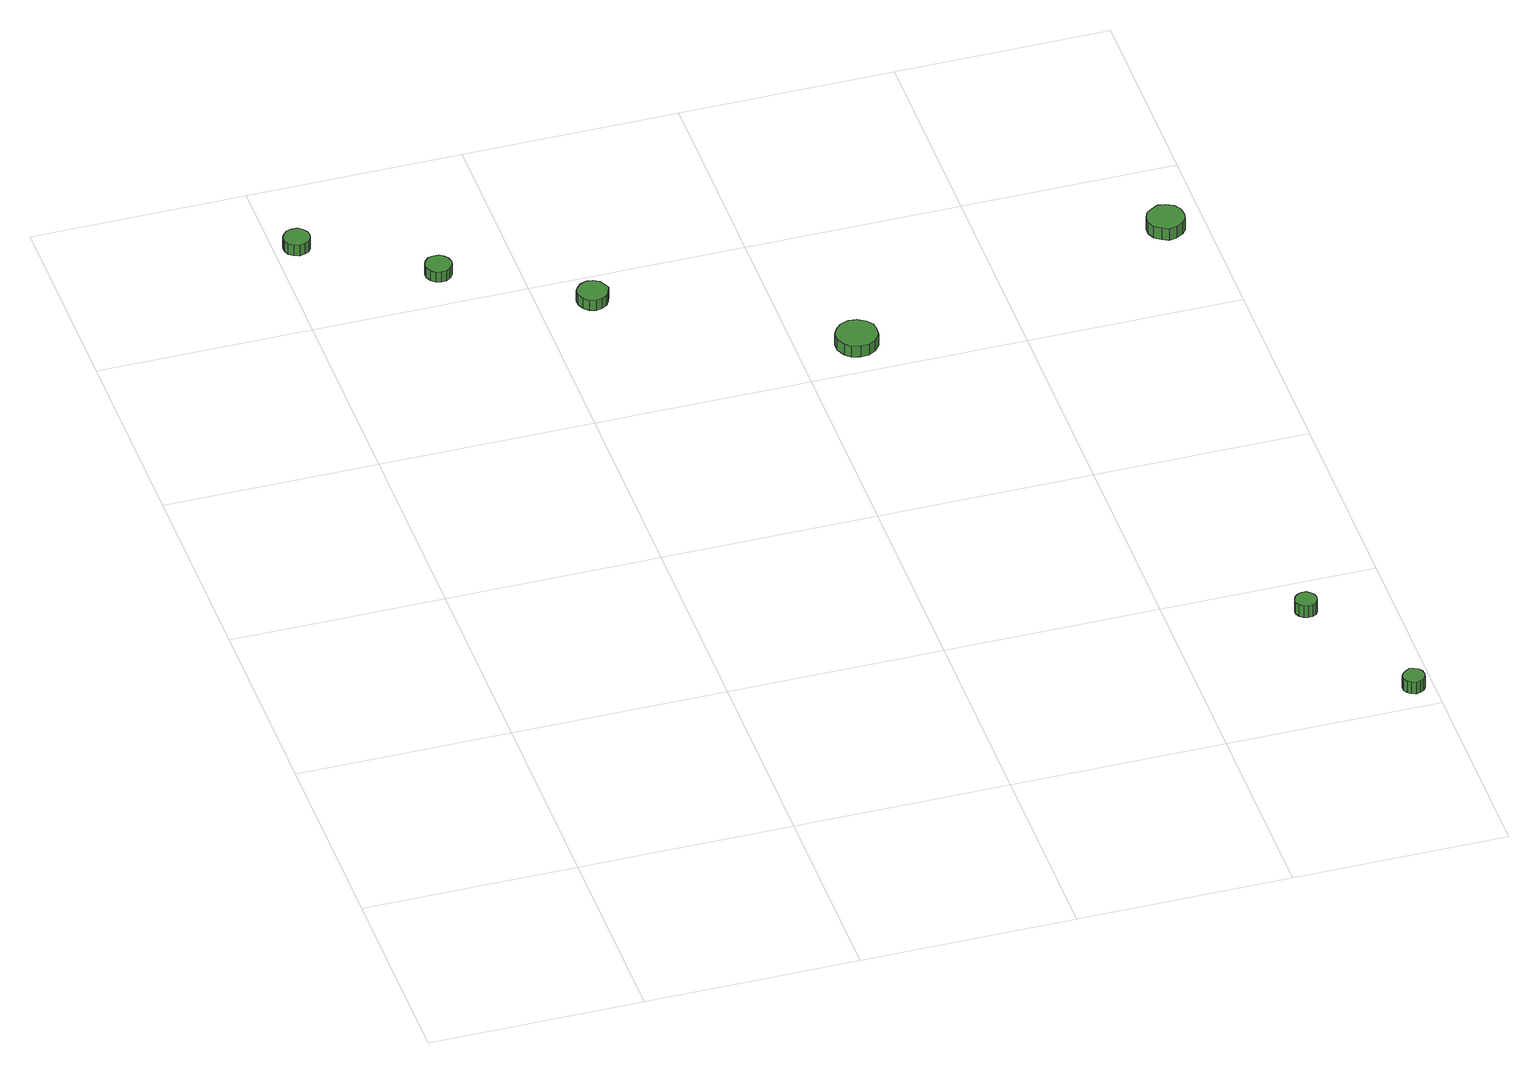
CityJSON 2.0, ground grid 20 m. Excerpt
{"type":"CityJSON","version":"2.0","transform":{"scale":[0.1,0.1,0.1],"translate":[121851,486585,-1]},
"CityObjects":{
"tree1":{"type":"SolitaryVegetationObject","attributes":{"function":"something"},"geometry":[{"type":"MultiSurface","lod":"1","boundaries":[[[0,1,2,3,4,5,6,7,8,9,10,11,12,13,14]],[[15,16,17,18,19,20,21,22,23,24,25,26,27,28,29]],[[0,29,28,1]],[[1,28,27,2]],[[2,27,26,3]],[[3,26,25,4]],[[4,25,24,5]],[[5,24,23,6]],[[6,23,22,7]],[[7,22,21,8]],[[8,21,20,9]],[[9,20,19,10]],[[10,19,18,11]],[[11,18,17,12]],[[12,17,16,13]],[[13,16,15,14]],[[14,15,29,0]]]}]},
"tree2":{"type":"SolitaryVegetationObject","attributes":{"function":"something"},"geometry":[{"type":"MultiSurface","lod":"1","boundaries":[[[30,31,32,33,34,35,36,37,38,39,40,41,42,43,44]],[[45,46,47,48,49,50,51,52,53,54,55,56,57,58,59]],[[30,59,58,31]],[[31,58,57,32]],[[32,57,56,33]],[[33,56,55,34]],[[34,55,54,35]],[[35,54,53,36]],[[36,53,52,37]],[[37,52,51,38]],[[38,51,50,39]],[[39,50,49,40]],[[40,49,48,41]],[[41,48,47,42]],[[42,47,46,43]],[[43,46,45,44]],[[44,45,59,30]]]}]},
"tree3":{"type":"SolitaryVegetationObject","attributes":{"function":"something"},"geometry":[{"type":"MultiSurface","lod":"1","boundaries":[[[60,61,62,63,64,65,66,67,68,69,70,71,72,73,74]],[[75,76,77,78,79,80,81,82,83,84,85,86,87,88,89]],[[60,89,88,61]],[[61,88,87,62]],[[62,87,86,63]],[[63,86,85,64]],[[64,85,84,65]],[[65,84,83,66]],[[66,83,82,67]],[[67,82,81,68]],[[68,81,80,69]],[[69,80,79,70]],[[70,79,78,71]],[[71,78,77,72]],[[72,77,76,73]],[[73,76,75,74]],[[74,75,89,60]]]}]},
"tree4":{"type":"SolitaryVegetationObject","attributes":{"function":"something"},"geometry":[{"type":"MultiSurface","lod":"1","boundaries":[[[90,91,92,93,94,95,96,97,98,99,100,101,102,103,104]],[[105,106,107,108,109,110,111,112,113,114,115,116,117,118,119]],[[90,119,118,91]],[[91,118,117,92]],[[92,117,116,93]],[[93,116,115,94]],[[94,115,114,95]],[[95,114,113,96]],[[96,113,112,97]],[[97,112,111,98]],[[98,111,110,99]],[[99,110,109,100]],[[100,109,108,101]],[[101,108,107,102]],[[102,107,106,103]],[[103,106,105,104]],[[104,105,119,90]]]}]},
"tree5":{"type":"SolitaryVegetationObject","attributes":{"function":"something"},"geometry":[{"type":"MultiSurface","lod":"1","boundaries":[[[120,121,122,123,124,125,126,127,128,129,130,131,132,133,134]],[[135,136,137,138,139,140,141,142,143,144,145,146,147,148,149]],[[120,149,148,121]],[[121,148,147,122]],[[122,147,146,123]],[[123,146,145,124]],[[124,145,144,125]],[[125,144,143,126]],[[126,143,142,127]],[[127,142,141,128]],[[128,141,140,129]],[[129,140,139,130]],[[130,139,138,131]],[[131,138,137,132]],[[132,137,136,133]],[[133,136,135,134]],[[134,135,149,120]]]}]},
"tree6":{"type":"SolitaryVegetationObject","attributes":{"function":"something"},"geometry":[{"type":"MultiSurface","lod":"1","boundaries":[[[150,151,152,153,154,155,156,157,158,159,160,161,162,163,164]],[[165,166,167,168,169,170,171,172,173,174,175,176,177,178,179]],[[150,179,178,151]],[[151,178,177,152]],[[152,177,176,153]],[[153,176,175,154]],[[154,175,174,155]],[[155,174,173,156]],[[156,173,172,157]],[[157,172,171,158]],[[158,171,170,159]],[[159,170,169,160]],[[160,169,168,161]],[[161,168,167,162]],[[162,167,166,163]],[[163,166,165,164]],[[164,165,179,150]]]}]},
"tree7":{"type":"SolitaryVegetationObject","attributes":{"function":"something"},"geometry":[{"type":"MultiSurface","lod":"1","boundaries":[[[180,181,182,183,184,185,186,187,188,189,190,191,192,193,194]],[[195,196,197,198,199,200,201,202,203,204,205,206,207,208,209]],[[180,209,208,181]],[[181,208,207,182]],[[182,207,206,183]],[[183,206,205,184]],[[184,205,204,185]],[[185,204,203,186]],[[186,203,202,187]],[[187,202,201,188]],[[188,201,200,189]],[[189,200,199,190]],[[190,199,198,191]],[[191,198,197,192]],[[192,197,196,193]],[[193,196,195,194]],[[194,195,209,180]]]}]}
},
"vertices":[
[33,916,20],[32,921,20],[29,925,20],[25,928,20],[20,928,20],[15,927,20],[11,923,20],[9,919,20],[9,914,20],[11,909,20],[15,906,20],[20,904,20],[25,905,20],[29,907,20],[32,911,20],[32,911,8],[29,907,8],[25,905,8],[20,904,8],[15,906,8],[11,909,8],[9,914,8],[9,919,8],[11,923,8],[15,927,8],[20,928,8],[25,928,8],[29,925,8],[32,921,8],[33,916,8],
[142,844,19],[141,849,19],[138,853,19],[134,856,19],[129,856,19],[124,855,19],[120,851,19],[118,847,19],[118,842,19],[120,837,19],[124,833,19],[129,832,19],[134,832,19],[138,835,19],[141,839,19],[141,839,8],[138,835,8],[134,832,8],[129,832,8],[124,833,8],[120,837,8],[118,842,8],[118,847,8],[120,851,8],[124,855,8],[129,856,8],[134,856,8],[138,853,8],[141,849,8],[142,844,8],
[264,768,19],[262,773,19],[259,778,19],[254,781,19],[248,782,19],[242,780,19],[238,776,19],[235,771,19],[235,765,19],[238,759,19],[242,755,19],[248,753,19],[254,754,19],[259,757,19],[262,762,19],[262,762,8],[259,757,8],[254,754,8],[248,753,8],[242,755,8],[238,759,8],[235,765,8],[235,771,8],[238,776,8],[242,780,8],[248,782,8],[254,781,8],[259,778,8],[262,773,8],[264,768,8],
[471,633,26],[470,641,26],[465,647,26],[458,651,26],[450,652,26],[442,649,26],[437,644,26],[433,637,26],[433,629,26],[437,621,26],[442,616,26],[450,614,26],[458,614,26],[465,618,26],[470,625,26],[470,625,14],[465,618,14],[458,614,14],[450,614,14],[442,616,14],[437,621,14],[433,629,14],[433,637,14],[437,644,14],[442,649,14],[450,652,14],[458,651,14],[465,647,14],[470,641,14],[471,633,14],
[729,147,32],[728,151,32],[726,154,32],[722,157,32],[718,157,32],[714,156,32],[711,153,32],[709,149,32],[709,145,32],[711,141,32],[714,138,32],[718,137,32],[722,137,32],[726,139,32],[728,143,32],[728,143,19],[726,139,19],[722,137,19],[718,137,19],[714,138,19],[711,141,19],[709,145,19],[709,149,19],[711,153,19],[714,156,19],[718,157,19],[722,157,19],[726,154,19],[728,151,19],[729,147,19],
[789,17,30],[788,22,30],[786,25,30],[782,27,30],[778,28,30],[774,26,30],[771,23,30],[769,20,30],[769,15,30],[771,12,30],[774,9,30],[778,7,30],[782,8,30],[786,10,30],[788,13,30],[788,13,17],[786,10,17],[782,8,17],[778,7,17],[774,9,17],[771,12,17],[769,15,17],[769,20,17],[771,23,17],[774,26,17],[778,28,17],[782,27,17],[786,25,17],[788,22,17],[789,17,17],
[778,707,29],[777,714,29],[773,720,29],[766,724,29],[759,725,29],[753,722,29],[747,718,29],[744,711,29],[744,704,29],[747,697,29],[753,693,29],[759,690,29],[766,691,29],[773,695,29],[777,700,29],[777,700,16],[773,695,16],[766,691,16],[759,690,16],[753,693,16],[747,697,16],[744,704,16],[744,711,16],[747,718,16],[753,722,16],[759,725,16],[766,724,16],[773,720,16],[777,714,16],[778,707,16]
]}
